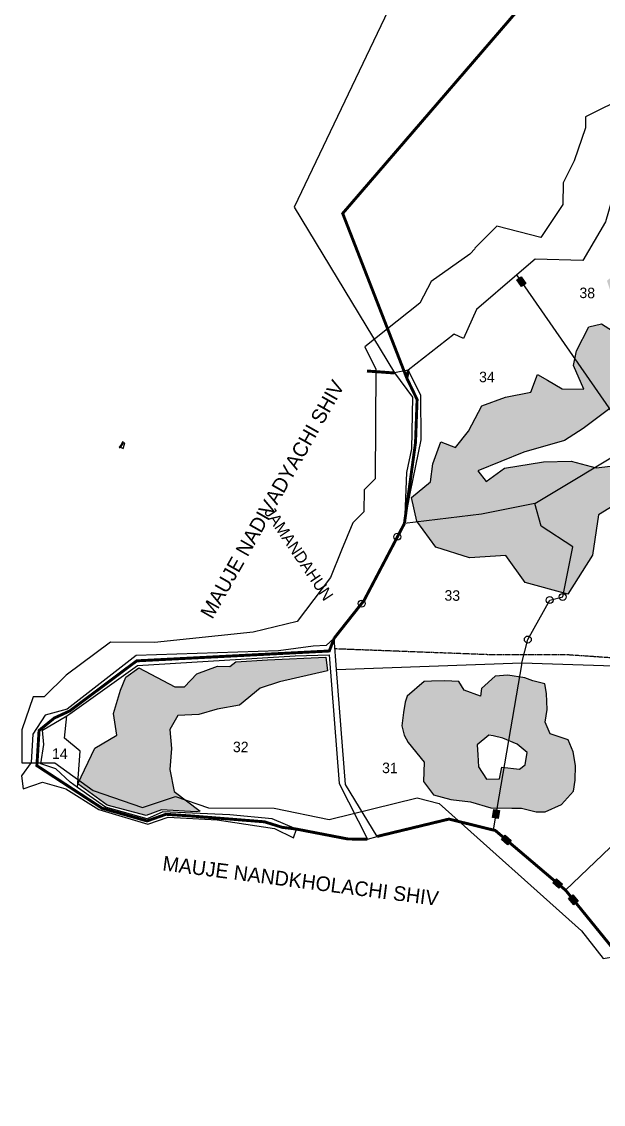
# Model space of a CAD drawing. Header units: metres. Extents: x 310888 to 313889, y 1910057 to 1913383.
# Drawn here: x 310888 to 311911, y 1910203 to 1912107 of the extents above; entities that cross this region are included whole.
import ezdxf

# ---------------------------------------------------------------- set-up
doc = ezdxf.new("R2010")
doc.units = ezdxf.units.M
doc.header["$LTSCALE"] = 0.3
for name, pattern in [('DASHDOT', [1, 0.5, -0.25, 0, -0.25]), ('DASHED', [0.75, 0.5, -0.25]), ('DIVIDE', [1.25, 0.5, -0.25, 0, -0.25, 0, -0.25])]:
    doc.linetypes.add(name, pattern=pattern)
for name, color, linetype in [('LINE_FOOTPATH', 1, 'DASHED'), ('OFF', 1, 'Continuous'), ('POLY_HATCH', 12, 'Continuous'), ('POLY_PARCEL', 6, 'Continuous'), ('POLY_WATER', 4, 'Continuous'), ('SYM_STONE', 1, 'Continuous'), ('TEXT_MAPOUT', 7, 'Continuous'), ('TEXT_PARCEL', 7, 'Continuous'), ('V_BOUND_LINE', 7, 'Continuous'), ('V_BOUND_STREAM_LINE', 7, 'DASHDOT'), ('V_DIVIDE_LINE', 7, 'DIVIDE'), ('VILLAGE BOUNDRY', 1, 'Continuous')]:
    doc.layers.add(name, color=color, linetype=linetype)
doc.styles.add('TEXT_MAP', font='KRDEV050.TTF')

# ---------------------------------------------------------------- blocks, each defined once
blk = doc.blocks.new('STONE')
blk.add_circle((0, 0), 0.851)
blk = doc.blocks.new('STONESQUAREFILLED')
blk.add_hatch(color=256).paths.add_polyline_path([(0.7, -0.48), (0.7, 0.48), (-0.7, 0.48), (-0.7, -0.48)])
blk.add_lwpolyline([(-0.7, 0.48), (0.7, 0.48), (0.7, -0.48), (-0.7, -0.48)], close=True)

msp = doc.modelspace()

# ---------------------------------------------------------------- hatches: boundary and pattern name
at = {"layer": 'POLY_HATCH'}
h = msp.add_hatch(dxfattribs=at)
h.set_pattern_fill('ZIGZAG', color=256, scale=5.140225, angle=-0.8958, style=0)
h.set_pattern_definition([(359.10424, (310590.638, 1909362.185), (16.57336, 16.06308), [16.32022, -16.32022]), (89.10424, (310606.956, 1909361.93), (-16.06308, 16.57336), [16.32022, -16.32022])])
h.paths.add_polyline_path([(312453, 1911696.7), (312554, 1911694), (312647.6, 1911714.4), (312751.9, 1911716), (312850.8, 1911722.1), (312938.8, 1911730.5), (313031, 1911724.7), (313082.9, 1911728.3), (313113.6, 1911699.5), (313092.7, 1911658.4), (313074.1, 1911619.4), (313068.7, 1911584.6), (313057.8, 1911555.3), (313022.1, 1911538.4), (313002.6, 1911511.5), (313018.1, 1911490.5), (312982, 1911450.8), (312951.2, 1911402.2), (312918.3, 1911361.3), (312881.3, 1911333.5), (312857.4, 1911305.5), (312814.2, 1911297.5), (312747.7, 1911272.3), (312718.4, 1911244.5), (312697.7, 1911214.2), (312703.7, 1911145.5), (312708.9, 1911096.3), (312677.8, 1911025.9), (312646.5, 1910941.4), (312600.7, 1910842.9), (312570.7, 1910771.4), (312570.6, 1910732.1), (312553.2, 1910699.7), (312506.5, 1910684.1), (312431.6, 1910671.1), (312367.6, 1910666.6), (312350, 1910624.4), (312336.9, 1910590.5), (312378.6, 1910597.8), (312428.5, 1910616.6), (312481.1, 1910595.1), (312526.8, 1910619.4), (312570.2, 1910632.9), (312573.4, 1910631.4), (312602.1, 1910618.3), (312641, 1910623.1), (312686.6, 1910644.2), (312725.3, 1910641.4), (312742.8, 1910608.4), (312767.6, 1910556.8), (312806.4, 1910524.6), (312836.3, 1910516.5), (312865.2, 1910477.9), (312883.9, 1910453.6), (312905.2, 1910524.1), (312925.4, 1910592.5), (312939.9, 1910644.6), (312941.2, 1910693.6), (312971.7, 1910722.6), (313003.9, 1910726.5), (312995.3, 1910771.3), (313008.4, 1910801.6), (313040.1, 1910840.4), (313042.2, 1910868.7), (313056.1, 1910955.7), (313079.7, 1911034.9), (313111.8, 1911096.6), (313147.1, 1911153.8), (313201.5, 1911181.3), (313234.6, 1911237.5), (313294.6, 1911270.3), (313335.9, 1911289.3), (313406.8, 1911324.2), (313386.1, 1911288.5), (313341.4, 1911259.8), (313290.3, 1911236.6), (313247.7, 1911199.1), (313233.2, 1911149.2), (313222.3, 1911115.5), (313226.7, 1911078.4), (313202.6, 1911038.4), (313224.3, 1910997.8), (313249.9, 1910957), (313257.4, 1910982), (313276.9, 1911005.7), (313283.1, 1911021.9), (313289.7, 1911061.1), (313309.1, 1911080.4), (313314.7, 1911119.6), (313359.3, 1911148.3), (313394, 1911164.1), (313398, 1911179.3), (313406.5, 1911197.7), (313432.6, 1911226.7), (313482.5, 1911239), (313481.6, 1911288.1), (313516.6, 1911326.8), (313552.9, 1911383), (313577.3, 1911439.3), (313633, 1911477.6), (313651.7, 1911518.8), (313653.6, 1911539.5), (313630, 1911599.8), (313623.4, 1911631.5), (313565.1, 1911634.6), (313510.3, 1911589.7), (313473.9, 1911528.1), (313425.5, 1911472.2), (313369.6, 1911424), (313320.3, 1911375.7), (313277.5, 1911329.5), (313235, 1911294.2), (313179.5, 1911273.2), (313135.8, 1911237.9), (313106.4, 1911203.5), (313106.2, 1911159.9), (313076.9, 1911135.3), (313038.8, 1911105.3), (313016.5, 1911043.5), (312974, 1911013.7), (312957.3, 1910955.1), (312946.3, 1910913.8), (312912.7, 1910895.8), (312883.4, 1910870.1), (312899.5, 1910821.9), (312912.5, 1910779.1), (312876.5, 1910747), (312860.1, 1910712.4), (312860, 1910665.5), (312842.4, 1910626.5), (312815.9, 1910572.4), (312793.3, 1910556.4), (312782.7, 1910614.3), (312809.9, 1910709.9), (312780.3, 1910736.5), (312716, 1910712.4), (312677.3, 1910714.1), (312634.7, 1910749.7), (312641.9, 1910794.4), (312681.3, 1910845.2), (312693.2, 1910887.8), (312741.2, 1910939.6), (312750.8, 1910967.2), (312805.2, 1911018.9), (312817.3, 1911072.2), (312811.1, 1911121.6), (312772.4, 1911154.3), (312806.7, 1911188), (312867.8, 1911217), (312915, 1911255.9), (312970.3, 1911261.5), (313018.3, 1911277.9), (313030.2, 1911321.6), (313074.1, 1911349.8), (313095.4, 1911374.1), (313108.4, 1911422.1), (313145.7, 1911439.7), (313175.5, 1911458.5), (313195.2, 1911519.2), (313189, 1911566.4), (313169.7, 1911605.3), (313195.2, 1911624.1), (313218.7, 1911652.7), (313252.1, 1911698.2), (313240.6, 1911747.6), (313207.4, 1911783.5), (313156.7, 1911799.3), (313111.2, 1911803.2), (313094, 1911835.6), (313081.2, 1911876.5), (313036.6, 1911869.7), (312998.3, 1911853.1), (312967.1, 1911811.9), (312945.2, 1911818.6), (312918.2, 1911835.1), (312859.6, 1911825.3), (312827.7, 1911808.7), (312807.1, 1911830.4), (312735.8, 1911826.2), (312699.6, 1911808.6), (312674.1, 1911859.3), (312614.6, 1911859.1), (312559, 1911832.2), (312522.7, 1911812.4), (312502.2, 1911833.1), (312460.9, 1911833.7), (312430.8, 1911797.8), (312396.3, 1911814.4), (312356.8, 1911860), (312297.5, 1911871.6), (312250.5, 1911853.1), (312214.6, 1911854.7), (312173.7, 1911873.5), (312128.2, 1911881.7), (312085.4, 1911853.5), (312059.5, 1911807.9), (312065.8, 1911764.9), (312037.5, 1911769.7), (312007.9, 1911760.5), (312002.3, 1911716.7), (312002.3, 1911677.1), (311997, 1911651.4), (311965.6, 1911663.7), (311938.3, 1911668.4), (311917.2, 1911651.6), (311925.9, 1911625.8), (311937.6, 1911584.9), (311933.4, 1911559.3), (311907.4, 1911575.7), (311885.3, 1911570.7), (311863.8, 1911528.2), (311858.5, 1911502.6), (311876.7, 1911460.6), (311838.6, 1911461.2), (311812.6, 1911476.6), (311795, 1911486.5), (311783.3, 1911455.6), (311738.7, 1911446.7), (311697.2, 1911431.3), (311673.4, 1911386.7), (311651, 1911358.1), (311624.9, 1911368.2), (311610.9, 1911329.8), (311606.6, 1911297.8), (311573.5, 1911270.5), (311583, 1911228.6), (311616.1, 1911183.1), (311675.3, 1911163.9), (311739.1, 1911168.3), (311773.2, 1911120.6), (311848.5, 1911100.2), (311891.9, 1911169.1), (311902.1, 1911239.6), (311946.5, 1911266.8), (311950.4, 1911313.7), (311933.6, 1911326.5), (311898.1, 1911322.7), (311854, 1911334.3), (311805.4, 1911332.9), (311737, 1911321.9), (311704.5, 1911298.5), (311690, 1911317.2), (311770.8, 1911349.8), (311842.6, 1911370.4), (311875.1, 1911391.7), (311922.1, 1911427), (311957.2, 1911471.1), (311992, 1911498.9), (312016.1, 1911540), (312034.7, 1911579), (312062.1, 1911617.8), (312097.4, 1911678.3), (312123.9, 1911731.3), (312141.5, 1911772.4), (312131.7, 1911810.8), (312172.4, 1911793.8), (312213, 1911772.4), (312271.2, 1911761.7), (312303.1, 1911740.5), (312331.5, 1911705.2), (312355.9, 1911698.2), (312401.1, 1911688.8)])
h.paths.add_polyline_path([(311016.2, 1910829.4), (310986.3, 1910766.5), (311038.2, 1910729.3), (311106.7, 1910711), (311133.5, 1910720.9), (311194.5, 1910717.6), (311201.6, 1910718.9), (311156.1, 1910753.1), (311148.1, 1910791.9), (311151.3, 1910829.1), (311148.3, 1910862.3), (311162.4, 1910886.7), (311199.5, 1910888.5), (311231.6, 1910897.8), (311270.7, 1910905.1), (311307.3, 1910934.8), (311340.9, 1910945.9), (311425.8, 1910965.6), (311422.7, 1910989.4), (311319.8, 1910984.5), (311264.4, 1910981.1), (311253.8, 1910972.9), (311232.1, 1910973.7), (311195.8, 1910960.3), (311174.2, 1910937.3), (311157.2, 1910937.1), (311093.5, 1910970.8), (311070.6, 1910954.3), (311061.7, 1910931.6), (311049.1, 1910890.4), (311054.8, 1910852.1)])
h.paths.add_polyline_path([(311595.8, 1910804.6), (311594.5, 1910770.9), (311612.2, 1910747.6), (311642.5, 1910738.9), (311677, 1910735.1), (311713.1, 1910724.6), (311750.1, 1910724), (311766.6, 1910723.8), (311792.8, 1910717.6), (311808.5, 1910717.4), (311837.5, 1910730.1), (311858.4, 1910753.6), (311861.2, 1910773.3), (311861.6, 1910798.8), (311857.8, 1910822.7), (311849.1, 1910844.2), (311817.2, 1910854.5), (311808.5, 1910875.2), (311812.1, 1910897.4), (311810.9, 1910925.3), (311807.9, 1910942.6), (311786.5, 1910947.9), (311772.6, 1910953), (311743.1, 1910957.6), (311720.8, 1910956.3), (311696.6, 1910934.5), (311694.8, 1910920.6), (311666.1, 1910931.7), (311656.5, 1910946.6), (311631.8, 1910947.9), (311608.7, 1910947.4), (311595.6, 1910946.8), (311565.5, 1910920.9), (311562.1, 1910910.3), (311559.3, 1910892.3), (311556.5, 1910868.5), (311560.3, 1910852), (311567.6, 1910839.5)])
h.paths.add_polyline_path([(311689.1, 1910835.1), (311690.1, 1910817.7), (311691.5, 1910796.8), (311705.5, 1910775.1), (311728.3, 1910775.3), (311732.2, 1910796.2), (311763.2, 1910792.7), (311773.5, 1910800.3), (311776.8, 1910821.7), (311759.1, 1910836.4), (311734.2, 1910846.9), (311716.9, 1910851.4), (311709.1, 1910852.1)], flags=17)
h.paths.add_polyline_path([(312612.2, 1910709.4), (312652.6, 1910708.7), (312653.1, 1910739.5), (312612.7, 1910740.1)], flags=24)
h.paths.add_polyline_path([(312739.5, 1910687.6), (312779.3, 1910686.9), (312779.8, 1910717.6), (312740, 1910718.2)], flags=24)
h.paths.add_polyline_path([(313278.2, 1911191.7), (313318.8, 1911191.1), (313319.3, 1911221.8), (313278.7, 1911222.4)], flags=24)
h.paths.add_polyline_path([(313189.3, 1911590.3), (313227.3, 1911589.7), (313227.8, 1911621.1), (313189.8, 1911621.7)], flags=25)
h.paths.add_polyline_path([(312931.6, 1911225.3), (312969, 1911224.7), (312969.5, 1911255.4), (312932.1, 1911256)], flags=25)
h.paths.add_polyline_path([(312967.2, 1910970.6), (312991.2, 1910970.2), (312991.6, 1910995.1), (312967.6, 1910995.5)], flags=24)

# ---------------------------------------------------------------- linework, layer by layer
at = {"layer": 'LINE_FOOTPATH', "ltscale": 10}
msp.add_lwpolyline([(312913.4, 1910203), (312725.6, 1910377.3), (312585.3, 1910521.7), (312427, 1910663.9), (312381.1, 1910686.4), (312251, 1910745.9), (312129.7, 1910836.1), (311927, 1910988.1), (311846.2, 1910993.6), (311708.2, 1910993.8), (311438.9, 1911004)], dxfattribs=at)
at = {"layer": 'OFF'}
for points in [[(312980.6, 1913133.4), (311728.7, 1912538.3), (311366.9, 1911780.9), (311543.2, 1911489.3)], [(311567.7, 1911494), (311543.2, 1911489.3)], [(311437.4, 1911022.9), (311423.4, 1911010)], [(310887.6, 1910780.9), (310890.4, 1910757.9)], [(311365.5, 1910671.6), (311370.9, 1910687.1)], [(311495.7, 1910669.2), (311513, 1910674.2)]]:
    msp.add_lwpolyline(points, dxfattribs=at)
at = {"layer": 'OFF', "ltscale": 10}
for points in [[(311065.7, 1911368.6), (311065.9, 1911366.7)], [(311059.2, 1911359.1), (311060.6, 1911357.6)]]:
    msp.add_lwpolyline(points, dxfattribs=at)
at = {"layer": 'POLY_HATCH'}
for points in [[(311946.5, 1911266.8), (311902.1, 1911239.6), (311891.9, 1911169.1), (311848.5, 1911100.2), (311773.2, 1911120.6), (311739.1, 1911168.3), (311675.3, 1911163.9), (311616.1, 1911183.1), (311583, 1911228.6), (311573.5, 1911270.5), (311606.6, 1911297.8), (311610.9, 1911329.8), (311624.9, 1911368.2), (311651, 1911358.1), (311673.4, 1911386.7), (311697.2, 1911431.3), (311738.7, 1911446.7), (311783.3, 1911455.6), (311795, 1911486.5), (311812.6, 1911476.6), (311838.6, 1911461.2), (311876.7, 1911460.6), (311858.5, 1911502.6), (311863.8, 1911528.2), (311885.3, 1911570.7), (311907.4, 1911575.7), (311933.4, 1911559.3)], [(311922.1, 1911427), (311875.1, 1911391.7), (311842.6, 1911370.4), (311770.8, 1911349.8), (311690, 1911317.2), (311704.5, 1911298.5), (311737, 1911321.9), (311805.4, 1911332.9), (311854, 1911334.3), (311898.1, 1911322.7), (311933.6, 1911326.5)], [(311567.6, 1910839.5), (311595.8, 1910804.6), (311594.5, 1910770.9), (311612.2, 1910747.6), (311642.5, 1910738.9), (311677, 1910735.1), (311713.1, 1910724.6), (311750.1, 1910724), (311766.6, 1910723.8), (311792.8, 1910717.6), (311808.5, 1910717.4), (311837.5, 1910730.1), (311858.4, 1910753.6), (311861.2, 1910773.3), (311861.6, 1910798.8), (311857.8, 1910822.7), (311849.1, 1910844.2), (311817.2, 1910854.5), (311808.5, 1910875.2), (311812.1, 1910897.4), (311810.9, 1910925.3), (311807.9, 1910942.6), (311786.5, 1910947.9), (311772.6, 1910953), (311743.1, 1910957.6), (311720.8, 1910956.3), (311696.6, 1910934.5), (311694.8, 1910920.6), (311666.1, 1910931.7), (311656.5, 1910946.6), (311631.8, 1910947.9), (311608.7, 1910947.4), (311595.6, 1910946.8), (311565.5, 1910920.9), (311562.1, 1910910.3), (311559.3, 1910892.3), (311556.5, 1910868.5), (311560.3, 1910852), (311567.6, 1910839.5)], [(311709.1, 1910852.1), (311689.1, 1910835.1), (311690.1, 1910817.7), (311691.5, 1910796.8), (311705.5, 1910775.1), (311728.3, 1910775.3), (311732.2, 1910796.2), (311763.2, 1910792.7), (311773.5, 1910800.3), (311776.8, 1910821.7), (311759.1, 1910836.4), (311734.2, 1910846.9), (311716.9, 1910851.4), (311709.1, 1910852.1)]]:
    msp.add_lwpolyline(points, dxfattribs=at)
msp.add_lwpolyline([(311194.5, 1910717.6), (311133.5, 1910720.9), (311106.7, 1910711), (311038.2, 1910729.3), (310986.3, 1910766.5), (311016.2, 1910829.4), (311054.8, 1910852.1), (311049.1, 1910890.4), (311061.7, 1910931.6), (311070.6, 1910954.3), (311093.5, 1910970.8), (311157.2, 1910937.1), (311174.2, 1910937.3), (311195.8, 1910960.3), (311232.1, 1910973.7), (311253.8, 1910972.9), (311264.4, 1910981.1), (311319.8, 1910984.5), (311422.7, 1910989.4), (311425.8, 1910965.6), (311340.9, 1910945.9), (311307.3, 1910934.8), (311270.7, 1910905.1), (311231.6, 1910897.8), (311199.5, 1910888.5), (311162.4, 1910886.7), (311148.3, 1910862.3), (311151.3, 1910829.1), (311148.1, 1910791.9), (311156.1, 1910753.1), (311201.6, 1910718.9)], close=True, dxfattribs=at)
at = {"layer": 'POLY_PARCEL'}
for points in [[(311965.1, 1911364.8), (311758.4, 1911661.7)], [(311790.6, 1911259.8), (311965.1, 1911364.8)], [(311790.6, 1911259.8), (311696.7, 1911241.2), (311560.9, 1911224.5)], [(311767.4, 1910979.5), (311778, 1911020.5), (311816.5, 1911089.9), (311839.3, 1911095.5), (311857.2, 1911183.4), (311801.5, 1911219.6), (311790.6, 1911259.8)], [(311441.7, 1910967.5), (311767.4, 1910979.5)], [(311767.4, 1910979.5), (311717, 1910685.5)], [(311767.4, 1910979.5), (311929.5, 1910974), (311957.1, 1910947.1), (311981.7, 1910970.9), (312048.1, 1910963.5)], [(311844.4, 1910579.6), (312053.7, 1910779.8)]]:
    msp.add_lwpolyline(points, dxfattribs=at)
at = {"layer": 'POLY_PARCEL', "ltscale": 10}
for points in [[(311061.6, 1911358.8), (311066.2, 1911356.3), (311069.3, 1911365.9), (311065.9, 1911366.7)], [(310986, 1910760.2), (310990.4, 1910824.1), (310962.7, 1910846.8), (310966.9, 1910886.4)]]:
    msp.add_lwpolyline(points, dxfattribs=at)
at = {"layer": 'POLY_WATER'}
for points in [[(311949.9, 1911876.8), (311914.9, 1911755.2), (311875, 1911687.3), (311790.8, 1911689.6), (311758.4, 1911661.7)], [(311758.4, 1911661.7), (311687.9, 1911601.1), (311665, 1911549.9), (311648.3, 1911557.6), (311567.7, 1911494)], [(311543.2, 1911489.3), (311575.3, 1911447), (311573.6, 1911356), (311564.7, 1911314.3), (311560.9, 1911224.5)], [(311560.9, 1911224.5), (311571.5, 1911280), (311590.1, 1911372), (311590, 1911450.5), (311567.7, 1911494)], [(311423.4, 1911010), (311400.1, 1911008.8), (311339.5, 1911000.5), (311088.8, 1910992.4), (310967.5, 1910898), (310929.1, 1910887.6), (310907.4, 1910854.2), (310904.2, 1910804.2), (310887.6, 1910780.9)], [(311441.7, 1910967.5), (311437.4, 1911022.9)], [(310966.9, 1910886.4), (310972.3, 1910889.6), (311091.5, 1910974.9), (311368.6, 1910991.7), (311428.5, 1910993.5), (311446.4, 1910767.1), (311495.7, 1910669.2)], [(311513, 1910674.2), (311457.3, 1910765.6), (311441.7, 1910967.5)], [(310986, 1910760.2), (310973, 1910769.4), (310947.9, 1910793), (310921.5, 1910802), (310926.8, 1910836), (310924.3, 1910861), (310966.9, 1910886.4)], [(310890.4, 1910757.9), (310924.4, 1910769.8), (310965.5, 1910757.7), (311023.4, 1910721.7), (311109.5, 1910695.8), (311145.6, 1910708), (311231.6, 1910703.1), (311332.5, 1910688.1), (311365.5, 1910671.6)], [(311370.9, 1910687.1), (311328.2, 1910705.1), (311253.8, 1910712), (311136.2, 1910717.6), (311108.1, 1910705.4), (311035.2, 1910725.7), (310986, 1910760.2)]]:
    msp.add_lwpolyline(points, dxfattribs=at)
at = {"layer": 'POLY_WATER', "ltscale": 10}
for points in [[(311065.7, 1911368.6), (311062.1, 1911362.3), (311059.2, 1911359.1)], [(311061.6, 1911358.8), (311060.6, 1911357.6)], [(311065.9, 1911366.7), (311061.6, 1911358.8)]]:
    msp.add_lwpolyline(points, dxfattribs=at)
at = {"layer": 'V_BOUND_LINE', "const_width": 5.14}
for points in [[(311560.9, 1911224.5), (311489.8, 1911089.1), (311437.4, 1911022.9)], [(311513, 1910674.2), (311639.2, 1910704.7), (311717, 1910685.5)], [(311370.9, 1910687.1), (311461.3, 1910669.7), (311495.7, 1910669.2)], [(311717, 1910685.5), (311720.8, 1910684.6), (311844.4, 1910579.6)], [(311844.4, 1910579.6), (311973.9, 1910420.2), (312026.3, 1910429), (312036.6, 1910416.1), (312028.4, 1910407.7), (312034.8, 1910392.3), (312013, 1910362.4), (312087.5, 1910287.2)]]:
    msp.add_lwpolyline(points, dxfattribs=at)
at = {"layer": 'V_BOUND_STREAM_LINE', "ltscale": 10, "const_width": 5.14}
for points in [[(313651.6, 1911704.1), (313710.3, 1912475.3), (313153.4, 1912663.9), (312567.7, 1912613.1), (311857, 1912239.4), (311452.3, 1911769.9), (311565.2, 1911480)], [(311567.7, 1911494), (311565.2, 1911480), (311583.2, 1911442.6), (311580.4, 1911366.8), (311560.9, 1911224.5)], [(311370.9, 1910687.1), (311345.8, 1910690.2), (311314.7, 1910699.9), (311184.8, 1910710.2), (311141.4, 1910713.1), (311108.2, 1910701.4), (311029, 1910723.8), (310914.4, 1910798.6), (310918.2, 1910860.5), (310945, 1910882.4), (310972.3, 1910895), (311090, 1910983), (311428.7, 1911000.3), (311437.4, 1911022.9)]]:
    msp.add_lwpolyline(points, dxfattribs=at)
at = {"layer": 'V_DIVIDE_LINE', "ltscale": 10, "const_width": 5.14}
msp.add_lwpolyline([(311543.2, 1911489.3), (311494.9, 1911492.8)], dxfattribs=at)
at = {"layer": 'VILLAGE BOUNDRY'}
for p, q in [((311956.9, 1911978.1), (311879.3, 1911939.9)), ((311879.3, 1911939.9), (311879.2, 1911920.5)), ((311879.2, 1911920.5), (311859.5, 1911862.6)), ((311859.5, 1911862.6), (311840, 1911824)), ((311840, 1911824), (311839.8, 1911785.4)), ((311839.8, 1911785.4), (311800.7, 1911727.6)), ((311723.5, 1911747.3), (311684.9, 1911709.1)), ((311800.7, 1911727.6), (311723.5, 1911747.3)), ((311675.9, 1911698.4), (311607.9, 1911650.4)), ((311685.6, 1911708), (311675.9, 1911698.4)), ((311684.9, 1911709.1), (311685.6, 1911708)), ((311607.9, 1911650.4), (311588.3, 1911611.9)), ((311588.3, 1911611.9), (311491.2, 1911535.1)), ((311491.2, 1911535.1), (311510.4, 1911496.3)), ((311510.4, 1911496.3), (311509.3, 1911303)), ((311509.3, 1911303), (311489.8, 1911283.7)), ((311489.8, 1911283.7), (311489.6, 1911245.1)), ((311489.6, 1911245.1), (311470.2, 1911225.9)), ((311470.2, 1911225.9), (311450.5, 1911177.6)), ((311450.5, 1911177.6), (311430.9, 1911129.4)), ((311430.9, 1911129.4), (311372.5, 1911052.4)), ((311372.5, 1911052.4), (311295, 1911033.5)), ((311295, 1911033.5), (311121, 1911015.1)), ((311043.6, 1911015.6), (310966, 1910958)), ((311121, 1911015.1), (311043.6, 1911015.6)), ((310966, 1910958), (310927.1, 1910919.5)), ((310907.7, 1910919.7), (310888, 1910861.8)), ((310927.1, 1910919.5), (310907.7, 1910919.7)), ((310888, 1910861.8), (310887.7, 1910803.8)), ((310887.7, 1910803.8), (310945.7, 1910803.4)), ((310945.7, 1910803.4), (311013.1, 1910754.7)), ((311013.1, 1910754.7), (311100, 1910725.3)), ((311100, 1910725.3), (311158.1, 1910744.2)), ((311158.1, 1910744.2), (311216, 1910724.6)), ((311428.5, 1910704), (311583.4, 1910741.8)), ((311583.4, 1910741.8), (311622.1, 1910732)), ((311216, 1910724.6), (311332, 1910723.9)), ((311332, 1910723.9), (311428.5, 1910704)), ((311622.1, 1910732), (311872.2, 1910508.1)), ((311872.2, 1910508.1), (311910.6, 1910459.6)), ((311910.6, 1910459.6), (311968.6, 1910469))]:
    msp.add_line(p, q, dxfattribs=at)

# ---------------------------------------------------------------- block references
at = {"layer": 'SYM_STONE'}
for name, p, xscale, yscale, zscale, rotation in [('STONESQUAREFILLED', (311766.6, 1911649.9), 10.28045056221356, 10.28045056221356, 10.28045056221356, 304.7684691401955), ('STONE', (311548.6, 1911201.2), 7.19631539354949, 7.19631539354949, 7.19631539354949, 359.1042447561791), ('STONE', (311839.3, 1911095.5), 7.19631539354949, 7.19631539354949, 7.19631539354949, 359.1042447561791), ('STONE', (311485.5, 1911083.7), 7.19631539354949, 7.19631539354949, 7.19631539354949, 359.1042447561791), ('STONE', (311816.5, 1911089.9), 7.19631539354949, 7.19631539354949, 7.19631539354949, 359.1042447561791), ('STONE', (311778, 1911020.5), 7.19631539354949, 7.19631539354949, 7.19631539354949, 359.1042447561791), ('STONESQUAREFILLED', (311721.9, 1910713.7), 10.28045056221356, 10.28045056221356, 10.28045056221356, 260.2783793164137), ('STONESQUAREFILLED', (311740.2, 1910668.1), 10.28045056221356, 10.28045056221356, 10.28045056221356, 319.6566687479793), ('STONESQUAREFILLED', (311830.5, 1910591.4), 10.28045056221356, 10.28045056221356, 10.28045056221356, 139.6566687479796), ('STONESQUAREFILLED', (311858.1, 1910562.8), 10.28045056221356, 10.28045056221356, 10.28045056221356, 309.0858940187471)]:
    msp.add_blockref(name, p, dxfattribs=dict(at, xscale=xscale, yscale=yscale, zscale=zscale, rotation=rotation))

# ---------------------------------------------------------------- texts
at = {"layer": 'TEXT_MAPOUT'}
for s, height, rotation, p in [('MAUJE NADIVADYACHI SHIV', 25.701, 60.4627, (311222.9, 1911054.9)), ('JAMANDAHUN', 20.56, 304.0296, (311313.2, 1911244.7)), ('MAUJE NANDKHOLACHI SHIV', 25.701, 352.6537, (311134.4, 1910614.6))]:
    msp.add_text(s, height=height, rotation=rotation, dxfattribs=at).set_placement(p)
at = {"layer": 'TEXT_PARCEL', "style": 'TEXT_MAP'}
for s, p in [('38', (311868.6, 1911621.1)), ('34', (311692.1, 1911473.2)), ('33', (311631.2, 1911088.9)), ('32', (311259.1, 1910822.5)), ('14', (310940.9, 1910810.7)), ('31', (311521.5, 1910785.6))]:
    msp.add_text(s, height=18.5, rotation=359.1042, dxfattribs=at).set_placement(p)
msp.add_text('17', height=1.8, dxfattribs=at).set_placement((311064.1, 1911360.1))

doc.saveas('drawing.dxf')
